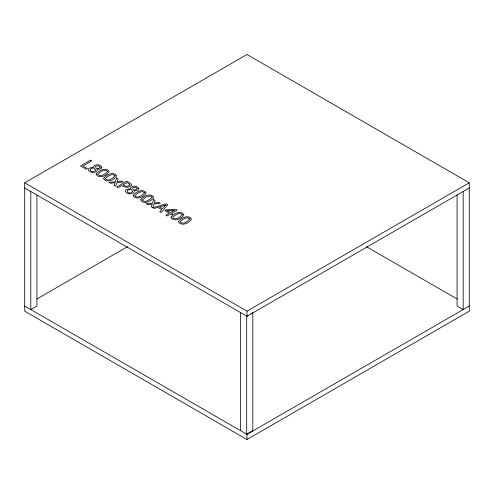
<?xml version="1.0" encoding="UTF-8"?>
<svg xmlns="http://www.w3.org/2000/svg" width="494" height="494" viewBox="0 0 494 494"><rect width="100%" height="100%" fill="white"/><g stroke="black" fill="none" stroke-linecap="round" stroke-linejoin="round"><path stroke-width="0.74" d="M24.7 182.829L246.981 54.501L469.263 182.829L469.263 311.171L246.981 439.499L24.7 311.171L24.7 182.829L246.981 311.164L469.263 182.829M36.815 299.037L127.569 246.642M247.92 315.431L246.697 316.135L246.697 434.201L252.811 430.675L252.811 312.603M250.977 313.665L252.199 312.955M24.7 187.967L246.981 316.302L469.3 187.948M24.7 306.033L246.981 434.368L469.3 306.021M366.412 246.654L457.148 299.043M463.187 191.481L463.187 309.547L457.074 306.021L457.074 194.895M246.981 311.164L246.981 316.302M246.981 434.368L246.981 439.499M240.584 312.603L240.584 430.675M36.927 194.914L36.927 306.033L30.813 309.565L30.813 191.493M95.41 169.917L95.398 170.337C90.921 174.493 87.117 167.324 94.36 168.158L95.41 169.917M132.472 191.32L132.46 191.734C127.983 195.89 124.179 188.72 131.423 189.554L132.472 191.32M107.42 171.264L107.408 171.634C105.358 173.876 100.659 177.402 97.88 174.623L97.898 174.24C99.973 172.017 104.617 168.522 107.42 171.264M114.954 175.617L114.941 175.988C112.898 178.229 108.192 181.755 105.413 178.976L105.432 178.593C107.507 176.37 112.15 172.875 114.954 175.617M144.476 192.66L144.47 193.037C142.42 195.278 137.721 198.804 134.936 196.019L134.961 195.643C137.036 193.413 141.679 189.924 144.476 192.66M152.016 197.013L152.004 197.384C149.96 199.625 145.255 203.151 142.476 200.373L142.494 199.99C144.569 197.767 149.213 194.272 152.016 197.013M182.212 214.445L182.2 214.816C180.149 217.057 175.45 220.583 172.672 217.805L172.69 217.422C174.765 215.199 179.408 211.704 182.212 214.445M189.745 218.799L189.733 219.169C187.689 221.411 182.984 224.937 180.205 222.158L180.23 221.775C182.298 219.552 186.948 216.057 189.745 218.799M101.844 167.25C101.999 170.621 95.768 167.732 97.225 170.64C95.311 173.431 90.241 172.962 88.432 170.232C87.518 166.25 94.552 168.892 93.774 166.293L94.694 165.348L96.663 164.768A4.082 2.353 0 0 1 98.973 164.984L100.967 165.972L101.844 167.25M138.907 188.646C139.061 192.018 132.83 189.128 134.288 192.036C132.373 194.827 127.304 194.358 125.495 191.629C124.581 187.646 131.614 190.295 130.836 187.689L131.756 186.744L133.726 186.164A4.082 2.353 0 0 1 136.035 186.386L138.03 187.368L138.907 188.646M96.281 173.82L96.157 174.401C99.059 179.18 107.186 175.549 109.137 171.511C106.266 166.744 98.893 170.374 96.281 173.82M103.814 178.173L103.697 178.754C106.593 183.533 114.725 179.902 116.67 175.858C113.805 171.097 106.432 174.728 103.814 178.173M133.343 195.216L133.219 195.803C136.122 200.583 144.248 196.945 146.199 192.907C143.328 188.146 135.955 191.771 133.343 195.216M140.876 199.57L140.759 200.15C143.655 204.93 151.788 201.299 153.733 197.26C150.868 192.493 143.495 196.124 140.876 199.57M171.072 217.002L170.949 217.582C173.851 222.362 181.977 218.731 183.929 214.692C181.057 209.925 173.684 213.556 171.072 217.002M178.612 221.355L178.488 221.936C181.384 226.715 189.517 223.084 191.462 219.04C188.597 214.279 181.224 217.91 178.612 221.355M131.416 184.991C129.681 188.449 124.482 187.522 121.87 185.522L118.128 187.683L116.794 186.911L126.835 181.119L130.725 183.533L131.416 184.991M116.565 178.087L115.361 181.767L109.007 182.416L110.446 183.243L115.17 182.687L114.151 185.386L115.707 186.287L116.93 182.576L123.241 181.94L121.796 181.107L117.121 181.656L118.122 178.982L116.565 178.087M153.628 199.483L152.424 203.17L146.07 203.812L147.508 204.646L152.232 204.084L151.213 206.782L154.122 208.462L157.833 207.369L161.674 209.586L159.778 211.728L161.186 212.544L167.843 204.794L166.194 203.843L152.77 207.684L153.992 203.973L160.303 203.337L158.858 202.503L154.184 203.053L155.184 200.379L153.628 199.483M100.171 167.12L98.862 168.337L96.472 168.615L95.564 167.021A2.032 1.173 0 0 1 96.2 166.033L98.596 165.811L100.171 167.12M137.233 188.523L135.924 189.733L133.534 190.017L132.627 188.418A2.032 1.173 0 0 1 133.263 187.436L135.659 187.207L137.233 188.523M129.57 184.787C128.224 187.158 124.791 186.281 123.012 184.867L127.026 182.552L129.088 183.842L129.57 184.787M165.626 205.084L162.44 208.709L159.346 206.924L165.626 205.084M90.513 160.149L80.473 165.941L86.296 169.3L87.481 168.615L82.998 166.027L91.847 160.921L90.513 160.149M166.256 209.845L164.842 210.666L169.275 213.229L165.823 215.217L167.12 215.964L170.572 213.976L171.764 214.662L172.844 214.038L171.653 213.352L177.161 210.172L175.92 209.456L166.256 209.845M174.283 210.339L170.356 212.605L166.972 210.648L174.283 210.339"/></g></svg>
